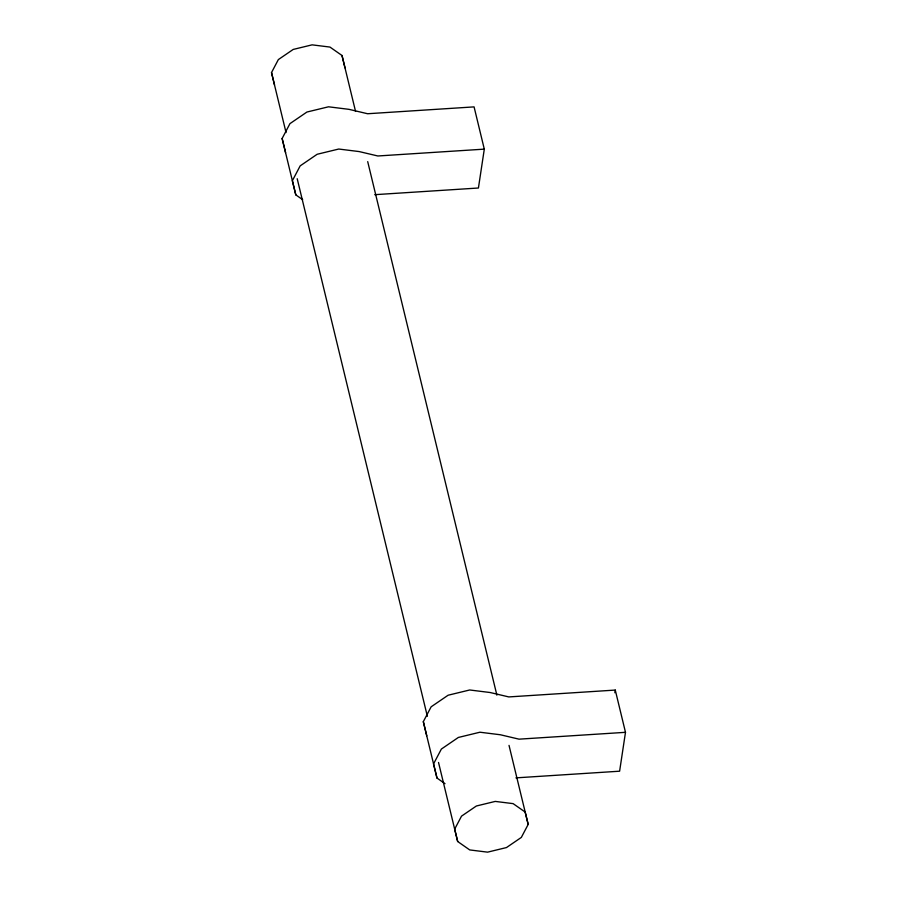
<?xml version="1.0" encoding="UTF-8"?>
<svg xmlns="http://www.w3.org/2000/svg" width="897" height="897" viewBox="0 0 897 897"><rect width="100%" height="100%" fill="white"/><g stroke="black" fill="none" stroke-linecap="round" stroke-linejoin="round"><path stroke-width="1.35" d="M302.681 199.672L295.797 194.862L282.129 138.486L289.955 123.629L306.931 112.035L328.515 106.799L348.933 109.333L367.613 113.74L474.076 106.889L484.302 149.137L478.426 188.011L374.733 194.683M614.86 692.764L615.264 690.073L508.801 696.924L490.121 692.518L469.703 689.984L448.119 695.22L431.143 706.814L423.317 721.67L436.985 778.047L445.013 783.664M615.264 690.073L625.489 732.322L619.614 771.196L515.921 777.867M286.042 132.577L271.511 72.579L278.35 59.583L293.207 49.436L312.1 44.85L329.961 47.07L342.004 55.491L345.009 67.858M528.176 824.421L521.336 837.417L506.48 847.564L487.587 852.15L469.725 849.93L457.672 841.509L454.667 829.142L461.518 816.147L476.374 805.999L495.256 801.413L513.118 803.634L525.171 812.054L528.176 824.421L509.025 745.373M484.302 149.137L377.839 155.977L359.159 151.571L338.741 149.037L317.157 154.273L300.181 165.867L292.355 180.734L295.797 194.862M625.489 732.322L519.027 739.162L500.347 734.755L479.929 732.221L458.345 737.457L441.369 749.062L433.543 763.919L436.985 778.047M342.004 55.491L355.548 111.396M367.703 161.628L496.882 695.153M271.511 72.579L274.516 84.946M297.199 178.716L427.364 716.322M438.532 762.472L457.672 841.509M282.129 138.486L285.571 152.625M423.317 721.67L426.759 735.809"/></g></svg>
